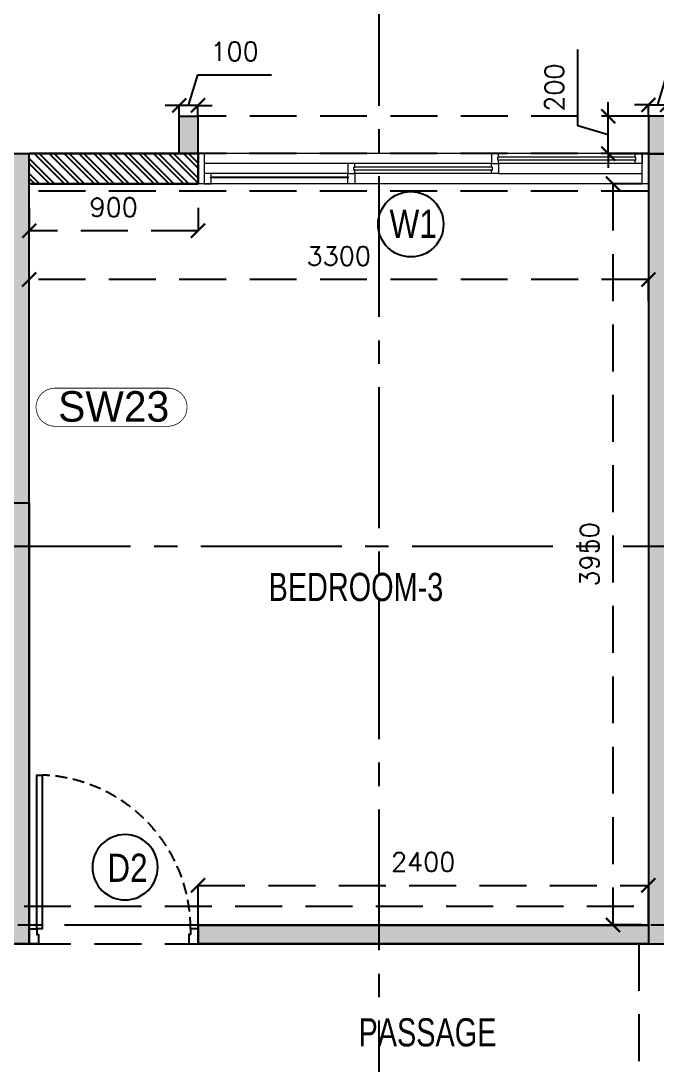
# Model space of a CAD drawing. Header units: millimetres. Extents: x 1167879 to 1231451, y -5731814 to -5645217.
# Drawn here: x 1215068 to 1218459, y -5714795 to -5709231 of the extents above; entities that cross this region are included whole.
import ezdxf
from ezdxf.enums import TextEntityAlignment as Align

# ---------------------------------------------------------------- set-up
doc = ezdxf.new("R2010")
doc.units = ezdxf.units.MM
doc.header["$LTSCALE"] = 1000
doc.header["$MEASUREMENT"] = 0
for name, pattern in [('3BHK-A$0$$1$HIDDEN', [0.375, 0.25, -0.125]), ('3BHK-A$0$AUDIT_D_120904163729-0', [0]), ('AUDIT_D_120904163729-0', [0]), ('T8(T9 IS SIMILAR) - DIMENSION & TEXTING$0$HIDDEN', [0.375, 0.25, -0.125]), ('T8(T9 IS SIMILAR) - TYPICAL FLOOR ELEVATION$0$AUDIT_D_120904163729-0', [0]), ('T8(T9 IS SIMILAR) - TYPICAL FLOOR ELEVATION$0$HIDDEN', [0.375, 0.25, -0.125]), ('T8(T9 IS SIMILAR)$0$$0$HIDDEN', [0.375, 0.25, -0.125]), ('T8_REFUGE COLUMNS$0$CENTER2', [1.125, 0.75, -0.125, 0.125, -0.125])]:
    doc.linetypes.add(name, pattern=pattern)
doc.layers.get('0').update_dxf_attribs({"linetype": 'AUDIT_D_120904163729-0'})
for name, color, linetype in [('3BHK-A$0$$0$A-DOOR-FULL', 2, 'Continuous'), ('3BHK-A$0$A-HATCH -160', 251, '3BHK-A$0$AUDIT_D_120904163729-0'), ('T8(T9 IS SIMILAR) - DIMENSION & TEXTING$0$A-DIMENSIONS', 2, 'T8(T9 IS SIMILAR) - DIMENSION & TEXTING$0$HIDDEN'), ('T8(T9 IS SIMILAR) - DIMENSION & TEXTING$0$a-window-no', 125, 'Continuous'), ('T8(T9 IS SIMILAR) - TYPICAL FLOOR ELEVATION$0$A-DIM', 1, 'T8(T9 IS SIMILAR) - TYPICAL FLOOR ELEVATION$0$AUDIT_D_120904163729-0'), ('T8(T9 IS SIMILAR) - TYPICAL FLOOR ELEVATION$0$A-WALL HATCH', 252, 'T8(T9 IS SIMILAR) - TYPICAL FLOOR ELEVATION$0$AUDIT_D_120904163729-0'), ('T8(T9 IS SIMILAR) - TYPICAL FLOOR ELEVATION$0$A-WALL-FEATURES', 6, 'T8(T9 IS SIMILAR) - TYPICAL FLOOR ELEVATION$0$AUDIT_D_120904163729-0'), ('T8(T9 IS SIMILAR)$0$$6$a-beam 2', 50, 'Continuous'), ('T8(T9 IS SIMILAR)$0$S-BEAM', 20, 'T8(T9 IS SIMILAR)$0$$0$HIDDEN'), ('T8_REFUGE COLUMNS$0$A-CENTERLINE', 193, 'T8_REFUGE COLUMNS$0$CENTER2'), ('T8_REFUGE COLUMNS$0$A-RCC COLS', 3, 'Continuous'), ('T8_TYPICAL COLUMNS$0$A-RCC COLS', 3, 'Continuous')]:
    doc.layers.add(name, color=color, linetype=linetype)
for name, color, linetype, lineweight in [('3BHK-A$0$$0$Window', 4, 'Continuous', 20), ('3BHK-A$0$$1$A-WALL- 160', 6, 'Continuous', 30), ('T8(T9 IS SIMILAR) - DIMENSION & TEXTING$0$a-Text', 4, 'Continuous', 0), ('T8(T9 IS SIMILAR)$0$D&W', 8, 'Continuous', 25), ('T8_REFUGE COLUMNS$0$A-COLUMN NO size reduce', 81, 'Continuous', 25)]:
    doc.layers.add(name, color=color, linetype=linetype, lineweight=lineweight)
doc.layers.add('T8_REFUGE COLUMNS$0$COL-HATCH', color=7, linetype='Continuous', lineweight=25, true_color=0xa3a3a3)
doc.styles.add('T8(T9 IS SIMILAR) - DIMENSION & TEXTING$0$ARIAL ARROW', font='swisscl.ttf')
doc.styles.add('T8(T9 IS SIMILAR) - DIMENSION & TEXTING$0$LODHA STANDERD', font='sanss___.ttf')
doc.styles.add('T8(T9 IS SIMILAR) - DIMENSION & TEXTING$0$Romans 1', font='romans.shx', dxfattribs={"height": 100})
doc.styles.add('T8(T9 IS SIMILAR) - TYPICAL FLOOR ELEVATION$0$Romans 1', font='romans.shx', dxfattribs={"height": 100})
doc.styles.add('T8_REFUGE COLUMNS$0$STANDARD', font='GOTHIC.TTF')
doc.dimstyles.new('T8(T9 IS SIMILAR) - DIMENSION & TEXTING$0$ALPINE S', dxfattribs={"dimscale": 0, "dimtxt": 100, "dimasz": 75, "dimexe": 0, "dimexo": 0, "dimgap": 75, "dimtad": 1, "dimdec": 0, "dimzin": 0, "dimdsep": 46, "dimtxsty": 'T8(T9 IS SIMILAR) - DIMENSION & TEXTING$0$Romans 1', "dimblk": 'T8(T9 IS SIMILAR) - DIMENSION & TEXTING$0$_ArchTick', "dimcen": 0.09, "dimclrd": 256, "dimclre": 256, "dimclrt": 7, "dimadec": 0, "dimazin": 0, "dimtfac": 1, "dimtdec": 0, "dimtofl": 0, "dimtmove": 1, "dimatfit": 0, "dimldrblk": 'T8(T9 IS SIMILAR) - DIMENSION & TEXTING$0$_Open90', "dimfxl": 1, "dimtolj": 1, "dimtzin": 0, "dimarcsym": 0})
doc.dimstyles.new('T8(T9 IS SIMILAR) - TYPICAL FLOOR ELEVATION$0$ALPINE S', dxfattribs={"dimscale": 0, "dimtxt": 100, "dimasz": 75, "dimexe": 0, "dimexo": 0, "dimgap": 75, "dimtad": 1, "dimdec": 0, "dimzin": 0, "dimdsep": 46, "dimtxsty": 'T8(T9 IS SIMILAR) - TYPICAL FLOOR ELEVATION$0$Romans 1', "dimblk": 'T8(T9 IS SIMILAR) - TYPICAL FLOOR ELEVATION$0$_ArchTick', "dimcen": 0.09, "dimclrd": 256, "dimclre": 256, "dimclrt": 7, "dimadec": 0, "dimazin": 0, "dimtfac": 1, "dimtdec": 0, "dimtofl": 0, "dimtmove": 1, "dimatfit": 0, "dimldrblk": 'T8(T9 IS SIMILAR) - TYPICAL FLOOR ELEVATION$0$_Open90', "dimfxl": 1, "dimtolj": 1, "dimtzin": 0, "dimarcsym": 0})

# ---------------------------------------------------------------- blocks, each defined once
blk = doc.blocks.new('T8(T9 IS SIMILAR) - DIMENSION & TEXTING$0$_ArchTick')
at = {"color": 0, "linetype": 'ByBlock', "const_width": 0.15}
blk.add_lwpolyline([(-0.5, -0.5), (0.5, 0.5)], dxfattribs=at)
blk = doc.blocks.new('*D443')
at = {"layer": 'T8(T9 IS SIMILAR) - DIMENSION & TEXTING$0$A-DIMENSIONS', "linetype": 'T8(T9 IS SIMILAR) - DIMENSION & TEXTING$0$HIDDEN', "lineweight": -2, "transparency": 16777216}
for p, q in [((1215112.3, -5710724.7), (1215112.3, -5710609.5)), ((1218412.3, -5710724.7), (1218412.3, -5710609.5))]:
    blk.add_line(p, q, dxfattribs=at)
at = {"layer": 'T8(T9 IS SIMILAR) - DIMENSION & TEXTING$0$A-DIMENSIONS', "lineweight": -2, "transparency": 16777216}
blk.add_line((1218412.3, -5710609.5), (1215112.3, -5710609.5), dxfattribs=at)
at = {"layer": 'T8(T9 IS SIMILAR) - DIMENSION & TEXTING$0$A-DIMENSIONS', "linetype": 'ByBlock', "lineweight": -2, "transparency": 16777216, "xscale": 75, "yscale": 75, "zscale": 75, "rotation": 180}
blk.add_blockref('T8(T9 IS SIMILAR) - DIMENSION & TEXTING$0$_ArchTick', (1215112.3, -5710609.5), dxfattribs=at)
at = {"layer": 'T8(T9 IS SIMILAR) - DIMENSION & TEXTING$0$A-DIMENSIONS', "linetype": 'ByBlock', "lineweight": -2, "transparency": 16777216, "xscale": 75, "yscale": 75, "zscale": 75}
blk.add_blockref('T8(T9 IS SIMILAR) - DIMENSION & TEXTING$0$_ArchTick', (1218412.3, -5710609.5), dxfattribs=at)
at = {"layer": 'T8(T9 IS SIMILAR) - DIMENSION & TEXTING$0$A-DIMENSIONS', "color": 7, "linetype": 'ByBlock', "transparency": 16777216, "insert": (1216762.3, -5710484.5), "char_height": 100, "attachment_point": 5, "style": 'T8(T9 IS SIMILAR) - DIMENSION & TEXTING$0$Romans 1'}
blk.add_mtext('\\A1;3300', dxfattribs=at)
blk = doc.blocks.new('T8(T9 IS SIMILAR) - DIMENSION & TEXTING$0$_Open90')
at = {"color": 0, "linetype": 'ByBlock', "lineweight": -2}
for p, q in [((0, 0), (-1, 0)), ((-0.5, 0.5), (0, 0)), ((0, 0), (-0.5, -0.5))]:
    blk.add_line(p, q, dxfattribs=at)
blk = doc.blocks.new('*D444')
at = {"layer": 'T8(T9 IS SIMILAR) - DIMENSION & TEXTING$0$A-DIMENSIONS', "linetype": 'T8(T9 IS SIMILAR) - DIMENSION & TEXTING$0$HIDDEN', "lineweight": -2, "transparency": 16777216}
for p, q in [((1218379.3, -5710098.8), (1218223.6, -5710098.8)), ((1218379.3, -5714048.8), (1218223.6, -5714048.8))]:
    blk.add_line(p, q, dxfattribs=at)
at = {"layer": 'T8(T9 IS SIMILAR) - DIMENSION & TEXTING$0$A-DIMENSIONS', "lineweight": -2, "transparency": 16777216}
blk.add_line((1218223.6, -5710098.8), (1218223.6, -5714048.8), dxfattribs=at)
at = {"layer": 'T8(T9 IS SIMILAR) - DIMENSION & TEXTING$0$A-DIMENSIONS', "linetype": 'ByBlock', "lineweight": -2, "transparency": 16777216, "xscale": 75, "yscale": 75, "zscale": 75}
for p, rotation in [((1218223.6, -5710098.8), 90), ((1218223.6, -5714048.8), 270)]:
    blk.add_blockref('T8(T9 IS SIMILAR) - DIMENSION & TEXTING$0$_ArchTick', p, dxfattribs=dict(at, rotation=rotation))
at = {"layer": 'T8(T9 IS SIMILAR) - DIMENSION & TEXTING$0$A-DIMENSIONS', "color": 7, "linetype": 'ByBlock', "transparency": 16777216, "insert": (1218098.6, -5712073.8), "char_height": 100, "attachment_point": 5, "rotation": 90, "style": 'T8(T9 IS SIMILAR) - DIMENSION & TEXTING$0$Romans 1'}
blk.add_mtext('\\A1;3950', dxfattribs=at)
blk = doc.blocks.new('*D445')
at = {"layer": 'T8(T9 IS SIMILAR) - DIMENSION & TEXTING$0$A-DIMENSIONS', "linetype": 'T8(T9 IS SIMILAR) - DIMENSION & TEXTING$0$HIDDEN', "lineweight": -2, "transparency": 16777216}
for p, q in [((1215112.3, -5710227.2), (1215112.3, -5710349)), ((1216012.3, -5710227.2), (1216012.3, -5710349))]:
    blk.add_line(p, q, dxfattribs=at)
at = {"layer": 'T8(T9 IS SIMILAR) - DIMENSION & TEXTING$0$A-DIMENSIONS', "lineweight": -2, "transparency": 16777216}
blk.add_line((1216012.3, -5710349), (1215112.3, -5710349), dxfattribs=at)
at = {"layer": 'T8(T9 IS SIMILAR) - DIMENSION & TEXTING$0$A-DIMENSIONS', "linetype": 'ByBlock', "lineweight": -2, "transparency": 16777216, "xscale": 75, "yscale": 75, "zscale": 75, "rotation": 180}
blk.add_blockref('T8(T9 IS SIMILAR) - DIMENSION & TEXTING$0$_ArchTick', (1215112.3, -5710349), dxfattribs=at)
at = {"layer": 'T8(T9 IS SIMILAR) - DIMENSION & TEXTING$0$A-DIMENSIONS', "linetype": 'ByBlock', "lineweight": -2, "transparency": 16777216, "xscale": 75, "yscale": 75, "zscale": 75}
blk.add_blockref('T8(T9 IS SIMILAR) - DIMENSION & TEXTING$0$_ArchTick', (1216012.3, -5710349), dxfattribs=at)
at = {"layer": 'T8(T9 IS SIMILAR) - DIMENSION & TEXTING$0$A-DIMENSIONS', "color": 7, "linetype": 'ByBlock', "transparency": 16777216, "insert": (1215562.3, -5710224), "char_height": 100, "attachment_point": 5, "style": 'T8(T9 IS SIMILAR) - DIMENSION & TEXTING$0$Romans 1'}
blk.add_mtext('\\A1;900', dxfattribs=at)
blk = doc.blocks.new('*D446')
at = {"layer": 'T8(T9 IS SIMILAR) - DIMENSION & TEXTING$0$A-DIMENSIONS', "linetype": 'T8(T9 IS SIMILAR) - DIMENSION & TEXTING$0$HIDDEN', "lineweight": -2, "transparency": 16777216}
for p, q in [((1216012.3, -5714048.8), (1216012.3, -5713837.8)), ((1218412.3, -5714048.8), (1218412.3, -5713837.8))]:
    blk.add_line(p, q, dxfattribs=at)
at = {"layer": 'T8(T9 IS SIMILAR) - DIMENSION & TEXTING$0$A-DIMENSIONS', "lineweight": -2, "transparency": 16777216}
blk.add_line((1216012.3, -5713837.8), (1218412.3, -5713837.8), dxfattribs=at)
at = {"layer": 'T8(T9 IS SIMILAR) - DIMENSION & TEXTING$0$A-DIMENSIONS', "linetype": 'ByBlock', "lineweight": -2, "transparency": 16777216, "xscale": 75, "yscale": 75, "zscale": 75, "rotation": 180}
blk.add_blockref('T8(T9 IS SIMILAR) - DIMENSION & TEXTING$0$_ArchTick', (1216012.3, -5713837.8), dxfattribs=at)
at = {"layer": 'T8(T9 IS SIMILAR) - DIMENSION & TEXTING$0$A-DIMENSIONS', "linetype": 'ByBlock', "lineweight": -2, "transparency": 16777216, "xscale": 75, "yscale": 75, "zscale": 75}
blk.add_blockref('T8(T9 IS SIMILAR) - DIMENSION & TEXTING$0$_ArchTick', (1218412.3, -5713837.8), dxfattribs=at)
at = {"layer": 'T8(T9 IS SIMILAR) - DIMENSION & TEXTING$0$A-DIMENSIONS', "color": 7, "linetype": 'ByBlock', "transparency": 16777216, "insert": (1217212.3, -5713712.8), "char_height": 100, "attachment_point": 5, "style": 'T8(T9 IS SIMILAR) - DIMENSION & TEXTING$0$Romans 1'}
blk.add_mtext('\\A1;2400', dxfattribs=at)
blk = doc.blocks.new('T8(T9 IS SIMILAR) - DIMENSION & TEXTING$0$WINDOW TAG')
at = {"layer": 'T8(T9 IS SIMILAR) - DIMENSION & TEXTING$0$a-window-no'}
blk.add_circle((0, 0), 174.1, dxfattribs=at)
at = {"layer": 'T8(T9 IS SIMILAR) - DIMENSION & TEXTING$0$a-window-no', "style": 'T8(T9 IS SIMILAR) - DIMENSION & TEXTING$0$LODHA STANDERD'}
blk.add_attdef('WINDOW', text='', height=150, dxfattribs=at).set_placement((11.3, 2.8), align=Align.MIDDLE_CENTER)
blk = doc.blocks.new('T8_REFUGE COLUMNS')
at = {"layer": 'T8_REFUGE COLUMNS$0$COL-HATCH', "linetype": 'ByBlock'}
h = blk.add_hatch(color=256, dxfattribs=at)
h.dxf.hatch_style = 1
h.paths.add_polyline_path([(1214862.1, -5711799.9), (1215112.1, -5711799.9), (1215112.1, -5709939.9), (1214862.1, -5709939.9)])
h = blk.add_hatch(color=256, dxfattribs=at)
h.dxf.hatch_style = 1
h.paths.add_polyline_path([(1218412.1, -5714149.9), (1218662.1, -5714149.9), (1218662.1, -5709939.9), (1218412.1, -5709939.9)])
at = {"layer": 'T8_REFUGE COLUMNS$0$A-CENTERLINE'}
for p, q in [((1216977.1, -5728808.5), (1216977.1, -5698299.6)), ((1223527.8, -5712032.4), (1182137.1, -5712032.4)), ((1229551.2, -5714049.9), (1182156.9, -5714049.9))]:
    blk.add_line(p, q, dxfattribs=at)
at = {"layer": 'T8_REFUGE COLUMNS$0$A-COLUMN NO size reduce', "linetype": 'ByBlock', "const_width": 3.9}
blk.add_lwpolyline([(1215250.4, -5711391.2, -1), (1215250.4, -5711188), (1215851.8, -5711188, -1), (1215851.8, -5711391.2)], format="xyb", close=True, dxfattribs=at)
at = {"layer": 'T8_REFUGE COLUMNS$0$A-RCC COLS', "linetype": 'ByBlock'}
for points in [[(1214862.1, -5711799.9), (1215112.1, -5711799.9), (1215112.1, -5709939.9), (1214862.1, -5709939.9)], [(1218412.1, -5714149.9), (1218662.1, -5714149.9), (1218662.1, -5709939.9), (1218412.1, -5709939.9)]]:
    blk.add_lwpolyline(points, close=True, dxfattribs=at)
at = {"layer": 'T8_REFUGE COLUMNS$0$A-COLUMN NO size reduce', "linetype": 'ByBlock', "insert": (1215266.7, -5711204.2), "char_height": 162.5, "attachment_point": 1, "style": 'T8_REFUGE COLUMNS$0$STANDARD'}
blk.add_mtext_dynamic_manual_height_columns('SW23', width=444.685, gutter_width=500, heights=[0], dxfattribs=at)
blk = doc.blocks.new('T8_TYPICAL COLUMNS')
at = {"layer": 'T8_TYPICAL COLUMNS$0$A-RCC COLS', "linetype": 'ByBlock'}
blk.add_blockref('T8_REFUGE COLUMNS', (0, 0), dxfattribs=at)
blk = doc.blocks.new('*U608')
for points in [[(0, 0), (0, 820), (30, 820), (30, 0)], [(-40, 0), (0, 0), (0, -30), (10, -30), (10, -80), (-40, -80)], [(860, 0), (820, 0), (820, -30), (810, -30), (810, -80), (860, -80)]]:
    blk.add_lwpolyline(points, close=True)
at = {"color": 0, "linetype": 'ByBlock', "ltscale": 0.25}
blk.add_arc((-1.2, -0.5), 821.2, 0.0347, 87.627, dxfattribs=at)
blk = doc.blocks.new('3BHK-A$0$$0$2400')
at = {"layer": '3BHK-A$0$$0$Window', "color": 1, "lineweight": 13}
for p, q in [((1151176.5, -5692111.9), (1148842.5, -5692111.9)), ((1149607.5, -5692111.9), (1148880, -5692111.9)), ((1149607.5, -5692165.3), (1148880, -5692165.3)), ((1150373.7, -5692165.3), (1149645, -5692165.3)), ((1150411.2, -5692165.3), (1151176.5, -5692165.3)), ((1149607.5, -5692218.6), (1148842.5, -5692218.6)), ((1150373.7, -5692218.6), (1149645, -5692218.6)), ((1151139, -5692218.6), (1150411.2, -5692218.6)), ((1150373.7, -5692271.9), (1148842.5, -5692271.9)), ((1151139, -5692271.9), (1150411.2, -5692271.9))]:
    blk.add_line(p, q, dxfattribs=at)
at = {"layer": '3BHK-A$0$$0$Window', "color": 5, "lineweight": 13}
for p, q in [((1149607.5, -5692142.2), (1148880, -5692142.2)), ((1149607.5, -5692146.7), (1148880, -5692146.7)), ((1150373.7, -5692183.8), (1149645, -5692183.8)), ((1150373.7, -5692200), (1149645, -5692200)), ((1151139, -5692237.2), (1150411.2, -5692237.2)), ((1151139, -5692253.3), (1150411.2, -5692253.3))]:
    blk.add_line(p, q, dxfattribs=at)
at = {"layer": '3BHK-A$0$$0$Window', "color": 4, "lineweight": 13}
for points in [[(1148842.5, -5692111.9), (1148809.5, -5692111.9), (1148809.5, -5692271.9), (1148842.5, -5692271.9)], [(1148880, -5692146.7), (1148880, -5692165.3), (1148842.5, -5692165.3), (1148842.5, -5692111.9), (1148880, -5692111.9), (1148880, -5692142.2), (1148875.5, -5692142.2), (1148875.5, -5692146.7)], [(1149607.5, -5692146.7), (1149607.5, -5692165.3), (1149645, -5692165.3), (1149645, -5692111.9), (1149607.5, -5692111.9), (1149607.5, -5692142.2), (1149612, -5692142.2), (1149612, -5692146.7)], [(1151209.5, -5692111.9), (1151176.5, -5692111.9), (1151176.5, -5692271.9), (1151209.5, -5692271.9)], [(1149645, -5692200), (1149645, -5692218.6), (1149607.5, -5692218.6), (1149607.5, -5692165.3), (1149645, -5692165.3), (1149645, -5692183.8), (1149640.5, -5692183.8), (1149640.5, -5692200)], [(1150373.7, -5692200), (1150373.7, -5692218.6), (1150411.2, -5692218.6), (1150411.2, -5692165.3), (1150373.7, -5692165.3), (1150373.7, -5692183.8), (1150378.2, -5692183.8), (1150378.2, -5692200)], [(1150411.2, -5692253.3), (1150411.2, -5692271.9), (1150373.7, -5692271.9), (1150373.7, -5692218.6), (1150411.2, -5692218.6), (1150411.2, -5692237.2), (1150406.7, -5692237.2), (1150406.7, -5692253.3)], [(1151139, -5692253.3), (1151139, -5692271.9), (1151176.5, -5692271.9), (1151176.5, -5692218.6), (1151139, -5692218.6), (1151139, -5692237.2), (1151143.5, -5692237.2), (1151143.5, -5692253.3)]]:
    blk.add_lwpolyline(points, close=True, dxfattribs=at)
blk = doc.blocks.new('3BHK-A')
at = {"layer": '3BHK-A$0$A-HATCH -160', "linetype": 'ByBlock'}
h = blk.add_hatch(dxfattribs=at)
h.set_pattern_fill('ZIGZAG', color=256, scale=250)
h.set_pattern_definition([(9e-15, (1e-08, 0), (31.25, 31.25), [31.25, -31.25]), (90, (31.25, 0), (-31.25, 31.25), [31.25, -31.25])])
h.paths.add_polyline_path([(1185182.8, -5714749.5), (1186532.7, -5714749.5), (1186532.7, -5714149.5), (1186632.7, -5714149.5), (1186632.7, -5714749.5), (1188712.7, -5714749.5), (1188712.7, -5714049.5), (1189032.5, -5714049.5), (1189032.5, -5714149.5), (1188812.7, -5714149.5), (1188812.7, -5715449.5), (1189032.5, -5715449.5), (1189032.5, -5715549.5), (1188712.7, -5715549.5), (1188712.7, -5714849.5), (1186632.7, -5714849.5), (1186632.7, -5715664.5), (1186532.7, -5715664.5), (1186532.7, -5714849.5), (1185182.8, -5714849.5)])
h.paths.add_polyline_path([(1185182.8, -5713249.5), (1185782.7, -5713249.5), (1185782.7, -5713149.5), (1185182.8, -5713149.5)])
h.paths.add_polyline_path([(1186532.7, -5710699.5), (1186632.7, -5710699.5), (1186632.7, -5713249.5), (1186532.7, -5713249.5)])
h.paths.add_polyline_path([(1186532.7, -5717399.5), (1186632.7, -5717399.5), (1186632.7, -5716414.5), (1186532.7, -5716414.5)])
h.paths.add_polyline_path([(1194902.2, -5715375), (1194082.3, -5715375), (1194082.3, -5715475), (1194902.2, -5715475)])
h.paths.add_polyline_path([(1195782.2, -5715375), (1196682.2, -5715375), (1196682.2, -5715475), (1195782.2, -5715475)])
h.paths.add_polyline_path([(1194132.5, -5714149.9), (1196532.4, -5714149.9), (1196532.4, -5714049.9), (1194132.5, -5714049.9)])
h.paths.add_polyline_path([(1197432.4, -5711800.2), (1197532.4, -5711800.2), (1197532.4, -5714149.9), (1197432.4, -5714149.9)])
h.paths.add_polyline_path([(1198282.4, -5714149.9), (1198958.7, -5714149.9), (1198958.7, -5714049.9), (1198282.4, -5714049.9)])
h.paths.add_polyline_path([(1196871.9, -5720208.6), (1196082.2, -5720209.7), (1196082.3, -5720109.7), (1196082.2, -5720109.7), (1196182.2, -5720109.7), (1196871.9, -5720108.6)])
h.paths.add_polyline_path([(1193397.2, -5709939.9), (1193882.3, -5709939.6), (1193882.3, -5710040.1), (1193397.3, -5710040.1)])
h.paths.add_polyline_path([(1186632.7, -5708554.7), (1187192.3, -5708554.8), (1187192.3, -5708654.7), (1186632.7, -5708654.7)])
h.paths.add_polyline_path([(1194182.3, -5715724), (1194082.3, -5715724), (1194082.3, -5715474), (1194182.3, -5715474)])
h = blk.add_hatch(dxfattribs=at)
h.set_pattern_fill('ANSI32', color=256, scale=150)
h.set_pattern_definition([(45, (-0.65, 1285.594), (-39.77475644, 39.77475644), []), (45, (25.864, 1285.594), (-39.77475644, 39.77475644), [])])
h.paths.add_polyline_path([(1196532.4, -5710099.8), (1197432.3, -5710099.8), (1197432.3, -5709939.8), (1196532.4, -5709939.8)])
at = {"layer": '3BHK-A$0$$1$A-WALL- 160', "linetype": 'ByBlock'}
for p, q in [((1197432.3, -5709938.5, 0), (1196532.4, -5709938.5, 0)), ((1196532.4, -5710098.5, 0), (1196532.4, -5709938.5, 0)), ((1197432.3, -5710098.5, 0), (1196532.4, -5710098.5, 0)), ((1197432.4, -5714149.9, 0), (1197432.4, -5711800.2, 0)), ((1194132.4, -5714049.9, 0), (1196532.4, -5714049.9, 0)), ((1196532.4, -5714149.9, 0), (1196532.4, -5714049.9, 0)), ((1194132.5, -5714149.9, -0.5), (1196532.4, -5714149.9, 0)), ((1197432.4, -5714149.9, 0), (1197532.4, -5714149.9, 0))]:
    blk.add_line(p, q, dxfattribs=at)
at = {"layer": '3BHK-A$0$$0$A-DOOR-FULL', "linetype": '3BHK-A$0$$1$HIDDEN', "xscale": -1}
blk.add_blockref('*U608', (1197392.4, -5714069.9, 0), dxfattribs=at)
at = {"layer": '3BHK-A$0$$1$A-WALL- 160', "linetype": 'ByBlock', "rotation": 180}
blk.add_blockref('3BHK-A$0$$0$2400', (2345341.8, -11402210.4, 0), dxfattribs=at)
blk = doc.blocks.new('T8(T9 IS SIMILAR) - TYPICAL FLOOR ELEVATION$0$_ArchTick')
at = {"color": 0, "linetype": 'ByBlock', "const_width": 0.15}
blk.add_lwpolyline([(-0.5, -0.5), (0.5, 0.5)], dxfattribs=at)
blk = doc.blocks.new('*D726')
at = {"layer": 'T8(T9 IS SIMILAR) - TYPICAL FLOOR ELEVATION$0$A-DIM', "lineweight": -2, "transparency": 16777216}
for p, q in [((1218036, -5709790.1), (1218036, -5709382.9)), ((1218198.5, -5709738.8), (1218198.5, -5709663.8)), ((1218198.5, -5709938.8), (1218198.5, -5709738.8)), ((1218198.5, -5709838.8), (1218036, -5709790.1)), ((1218198.5, -5709938.8), (1218198.5, -5710013.8))]:
    blk.add_line(p, q, dxfattribs=at)
at = {"layer": 'T8(T9 IS SIMILAR) - TYPICAL FLOOR ELEVATION$0$A-DIM', "linetype": 'T8(T9 IS SIMILAR) - TYPICAL FLOOR ELEVATION$0$HIDDEN', "lineweight": -2, "transparency": 16777216}
for p, q in [((1218412.5, -5709738.8), (1218198.5, -5709738.8)), ((1218412.5, -5709938.8), (1218198.5, -5709938.8))]:
    blk.add_line(p, q, dxfattribs=at)
at = {"layer": 'T8(T9 IS SIMILAR) - TYPICAL FLOOR ELEVATION$0$A-DIM', "linetype": 'ByBlock', "lineweight": -2, "transparency": 16777216, "xscale": 75, "yscale": 75, "zscale": 75}
for p, rotation in [((1218198.5, -5709738.8), 270), ((1218198.5, -5709938.8), 90)]:
    blk.add_blockref('T8(T9 IS SIMILAR) - TYPICAL FLOOR ELEVATION$0$_ArchTick', p, dxfattribs=dict(at, rotation=rotation))
at = {"layer": 'T8(T9 IS SIMILAR) - TYPICAL FLOOR ELEVATION$0$A-DIM', "color": 7, "linetype": 'ByBlock', "transparency": 16777216, "insert": (1217911, -5709586.5), "char_height": 100, "attachment_point": 5, "rotation": 90, "style": 'T8(T9 IS SIMILAR) - TYPICAL FLOOR ELEVATION$0$Romans 1'}
blk.add_mtext('\\A1;200', dxfattribs=at)
blk = doc.blocks.new('T8(T9 IS SIMILAR) - TYPICAL FLOOR ELEVATION$0$_Open90')
at = {"color": 0, "linetype": 'ByBlock', "lineweight": -2}
for p, q in [((0, 0), (-1, 0)), ((-0.5, 0.5), (0, 0)), ((0, 0), (-0.5, -0.5))]:
    blk.add_line(p, q, dxfattribs=at)
blk = doc.blocks.new('*D731')
at = {"layer": 'T8(T9 IS SIMILAR) - TYPICAL FLOOR ELEVATION$0$A-DIM', "lineweight": -2, "transparency": 16777216}
for p, q in [((1218462.5, -5709678.4), (1218511.3, -5709515.9)), ((1218511.3, -5709515.9), (1218904.1, -5709515.9)), ((1218412.5, -5709678.4), (1218337.5, -5709678.4)), ((1218412.5, -5709678.4), (1218512.5, -5709678.4)), ((1218512.5, -5709678.4), (1218587.5, -5709678.4))]:
    blk.add_line(p, q, dxfattribs=at)
at = {"layer": 'T8(T9 IS SIMILAR) - TYPICAL FLOOR ELEVATION$0$A-DIM', "linetype": 'T8(T9 IS SIMILAR) - TYPICAL FLOOR ELEVATION$0$HIDDEN', "lineweight": -2, "transparency": 16777216}
for p, q in [((1218412.5, -5709738.8), (1218412.5, -5709678.4)), ((1218512.5, -5709738.8), (1218512.5, -5709678.4))]:
    blk.add_line(p, q, dxfattribs=at)
at = {"layer": 'T8(T9 IS SIMILAR) - TYPICAL FLOOR ELEVATION$0$A-DIM', "linetype": 'ByBlock', "lineweight": -2, "transparency": 16777216, "xscale": 75, "yscale": 75, "zscale": 75}
blk.add_blockref('T8(T9 IS SIMILAR) - TYPICAL FLOOR ELEVATION$0$_ArchTick', (1218412.5, -5709678.4), dxfattribs=at)
at = {"layer": 'T8(T9 IS SIMILAR) - TYPICAL FLOOR ELEVATION$0$A-DIM', "linetype": 'ByBlock', "lineweight": -2, "transparency": 16777216, "xscale": 75, "yscale": 75, "zscale": 75, "rotation": 180}
blk.add_blockref('T8(T9 IS SIMILAR) - TYPICAL FLOOR ELEVATION$0$_ArchTick', (1218512.5, -5709678.4), dxfattribs=at)
at = {"layer": 'T8(T9 IS SIMILAR) - TYPICAL FLOOR ELEVATION$0$A-DIM', "color": 7, "linetype": 'ByBlock', "transparency": 16777216, "insert": (1218707.7, -5709390.9), "char_height": 100, "attachment_point": 5, "style": 'T8(T9 IS SIMILAR) - TYPICAL FLOOR ELEVATION$0$Romans 1', "bg_fill": 3, "box_fill_scale": 1.25, "bg_fill_color": 256, "bg_fill_true_color": 13158600, "bg_fill_transparency": 0}
blk.add_mtext('\\A1;100', dxfattribs=at)
blk = doc.blocks.new('*D732')
at = {"layer": 'T8(T9 IS SIMILAR) - TYPICAL FLOOR ELEVATION$0$A-DIM', "lineweight": -2, "transparency": 16777216}
for p, q in [((1215961.7, -5709681.1), (1216010.5, -5709518.6)), ((1216010.5, -5709518.6), (1216403.3, -5709518.6)), ((1215911.7, -5709681.1), (1215836.7, -5709681.1)), ((1216011.7, -5709681.1), (1215911.7, -5709681.1)), ((1216011.7, -5709681.1), (1216086.7, -5709681.1))]:
    blk.add_line(p, q, dxfattribs=at)
at = {"layer": 'T8(T9 IS SIMILAR) - TYPICAL FLOOR ELEVATION$0$A-DIM', "linetype": 'T8(T9 IS SIMILAR) - TYPICAL FLOOR ELEVATION$0$HIDDEN', "lineweight": -2, "transparency": 16777216}
for p, q in [((1215911.7, -5709738.8), (1215911.7, -5709681.1)), ((1216011.7, -5709738.8), (1216011.7, -5709681.1))]:
    blk.add_line(p, q, dxfattribs=at)
at = {"layer": 'T8(T9 IS SIMILAR) - TYPICAL FLOOR ELEVATION$0$A-DIM', "linetype": 'ByBlock', "lineweight": -2, "transparency": 16777216, "xscale": 75, "yscale": 75, "zscale": 75}
blk.add_blockref('T8(T9 IS SIMILAR) - TYPICAL FLOOR ELEVATION$0$_ArchTick', (1215911.7, -5709681.1), dxfattribs=at)
at = {"layer": 'T8(T9 IS SIMILAR) - TYPICAL FLOOR ELEVATION$0$A-DIM', "linetype": 'ByBlock', "lineweight": -2, "transparency": 16777216, "xscale": 75, "yscale": 75, "zscale": 75, "rotation": 180}
blk.add_blockref('T8(T9 IS SIMILAR) - TYPICAL FLOOR ELEVATION$0$_ArchTick', (1216011.7, -5709681.1), dxfattribs=at)
at = {"layer": 'T8(T9 IS SIMILAR) - TYPICAL FLOOR ELEVATION$0$A-DIM', "color": 7, "linetype": 'ByBlock', "transparency": 16777216, "insert": (1216206.9, -5709393.6), "char_height": 100, "attachment_point": 5, "style": 'T8(T9 IS SIMILAR) - TYPICAL FLOOR ELEVATION$0$Romans 1', "bg_fill": 3, "box_fill_scale": 1.25, "bg_fill_color": 256, "bg_fill_true_color": 13158600, "bg_fill_transparency": 0}
blk.add_mtext('\\A1;100', dxfattribs=at)
blk = doc.blocks.new('T8(T9 IS SIMILAR) - DIMENSION & TEXTING')
at = {"layer": 'T8(T9 IS SIMILAR) - DIMENSION & TEXTING$0$a-window-no'}
ref = blk.add_blockref('T8(T9 IS SIMILAR) - DIMENSION & TEXTING$0$WINDOW TAG', (1217146.1, -5710315), dxfattribs=at)
ref.add_attrib('WINDOW', 'W1', dxfattribs={"height": 150, "style": 'T8(T9 IS SIMILAR) - DIMENSION & TEXTING$0$LODHA STANDERD', "width": 0.8}).set_placement((1217158.7, -5710312.2), align=Align.MIDDLE_CENTER)
ref = blk.add_blockref('T8(T9 IS SIMILAR) - DIMENSION & TEXTING$0$WINDOW TAG', (1215623.2, -5713741), dxfattribs=dict(at, xscale=-1, rotation=180))
ref.add_attrib('WINDOW', 'D2', dxfattribs={"height": 150, "style": 'T8(T9 IS SIMILAR) - DIMENSION & TEXTING$0$LODHA STANDERD', "width": 0.8}).set_placement((1215635.9, -5713743.8), align=Align.MIDDLE_CENTER)
at = {"layer": 'T8(T9 IS SIMILAR) - DIMENSION & TEXTING$0$a-Text', "style": 'T8(T9 IS SIMILAR) - DIMENSION & TEXTING$0$ARIAL ARROW'}
for s, p in [('BEDROOM-3', (1216388, -5712322.4)), ('PASSAGE', (1216867.5, -5714695.7))]:
    blk.add_text(s, height=150, dxfattribs=at).set_placement(p)
at = {"layer": 'T8(T9 IS SIMILAR) - DIMENSION & TEXTING$0$A-DIMENSIONS', "linetype": 'ByBlock'}
dim = blk.add_linear_dim(base=(1218223.6, -5714048.8), p1=(1218379.3, -5710098.8), p2=(1218379.3, -5714048.8), angle=270, dimstyle='T8(T9 IS SIMILAR) - DIMENSION & TEXTING$0$ALPINE S', override={"dimscale": 1, "dimfxl": 5, "dimarcsym": 1}, dxfattribs=at)
dim.commit()
dim.dimension.update_dxf_attribs({"geometry": '*D444', "text_midpoint": (1218098.6, -5712073.8)})
for base, p1, p2, picture, middle in [((1215112.3, -5710349), (1216012.3, -5710227.2), (1215112.3, -5710227.2, 0.4), '*D445', (1215562.3, -5710224)), ((1215112.3, -5710609.5), (1218412.3, -5710724.7, 0.4), (1215112.3, -5710724.7, 0.4), '*D443', (1216762.3, -5710484.5)), ((1218412.3, -5713837.8), (1216012.3, -5714048.8), (1218412.3, -5714048.8), '*D446', (1217212.3, -5713712.8))]:
    dim = blk.add_linear_dim(base=base, p1=p1, p2=p2, dimstyle='T8(T9 IS SIMILAR) - DIMENSION & TEXTING$0$ALPINE S', override={"dimscale": 1, "dimfxl": 5, "dimarcsym": 1}, dxfattribs=at)
    dim.commit()
    dim.dimension.update_dxf_attribs({"geometry": picture, "text_midpoint": middle})
blk = doc.blocks.new('T8(T9 IS SIMILAR) - TYPICAL FLOOR ELEVATION')
at = {"layer": 'T8(T9 IS SIMILAR) - TYPICAL FLOOR ELEVATION$0$A-WALL HATCH', "linetype": 'ByBlock'}
h = blk.add_hatch(dxfattribs=at)
h.set_pattern_fill('ZIGZAG', color=256, scale=250)
h.set_pattern_definition([(0, (0, 0), (31.25, 31.25), [31.25, -31.25]), (90, (31.25, 0), (-31.25, 31.25), [31.25, -31.25])])
h.paths.add_polyline_path([(1186332.7, -5719983.5), (1186332.7, -5719683.5), (1186432.7, -5719683.5), (1186432.7, -5719883.5), (1186982.7, -5719883.5), (1186982.7, -5719523.5), (1187082.7, -5719523.5), (1187082.7, -5719983.5)])
h.paths.add_polyline_path([(1190232.7, -5719983.5), (1190232.7, -5719683.5), (1190132.7, -5719683.5), (1190132.7, -5719883.5), (1189582.7, -5719883.5), (1189582.7, -5719523.5), (1189482.7, -5719523.5), (1189482.7, -5719983.5)])
h.paths.add_polyline_path([(1190857.7, -5717933.5), (1190857.7, -5717733.5), (1190757.7, -5717733.5), (1190757.7, -5717933.5)])
h.paths.add_polyline_path([(1193357.7, -5717733.5), (1193357.7, -5717933.5), (1193257.7, -5717933.5), (1193257.7, -5717733.5)])
h.paths.add_polyline_path([(1196632.8, -5709938.8), (1196632.8, -5709738.8), (1196532.8, -5709738.8), (1196532.8, -5709938.8)])
h.paths.add_polyline_path([(1194132, -5709738.8), (1194132, -5709938.8), (1194032, -5709938.8), (1194032, -5709738.8)])
h.paths.add_polyline_path([(1195742.7, -5701889.7), (1196212.8, -5701889.7), (1196212.8, -5702349.7), (1196112.8, -5702349.7), (1196112.8, -5701989.7), (1195742.7, -5701989.7)])
h.paths.add_polyline_path([(1198312.8, -5702349.7), (1198312.8, -5701889.7), (1199132.6, -5701889.7), (1199132.6, -5701989.7), (1198412.8, -5701989.7), (1198412.8, -5702349.7)])
h.paths.add_polyline_path([(1199662.5, -5701090.3), (1199662.5, -5700890.3), (1199762.5, -5700890.3), (1199762.5, -5701090.3)])
h.paths.add_polyline_path([(1201862.6, -5700890.3), (1201862.6, -5701090.3), (1201962.6, -5701090.3), (1201962.6, -5700890.3)])
h.paths.add_polyline_path([(1210681.9, -5700890.3), (1210681.9, -5701090.3), (1210581.9, -5701090.3), (1210581.9, -5700890.3)])
h.paths.add_polyline_path([(1212882, -5701090.3), (1212882, -5700890.3), (1212782, -5700890.3), (1212782, -5701090.3)])
h.paths.add_polyline_path([(1214231.8, -5702349.7), (1214231.8, -5701889.7), (1213412.3, -5701889.7), (1213412.3, -5701989.7), (1214131.8, -5701989.7), (1214131.8, -5702349.7)])
h.paths.add_polyline_path([(1216801.9, -5701889.7), (1216331.8, -5701889.7), (1216331.8, -5702349.7), (1216431.8, -5702349.7), (1216431.8, -5701989.7), (1216801.9, -5701989.7)])
h.paths.add_polyline_path([(1215911.7, -5709938.8), (1215911.7, -5709738.8), (1216011.7, -5709738.8), (1216011.7, -5709938.8)])
h.paths.add_polyline_path([(1218412.5, -5709738.8), (1218412.5, -5709938.8), (1218512.5, -5709938.8), (1218512.5, -5709738.8)])
h.paths.add_polyline_path([(1221686.9, -5717933.5), (1221686.9, -5717733.5), (1221786.9, -5717733.5), (1221786.9, -5717933.5)])
h.paths.add_polyline_path([(1219186.9, -5717733.5), (1219186.9, -5717933.5), (1219286.9, -5717933.5), (1219286.9, -5717733.5)])
h.paths.add_polyline_path([(1222311.8, -5719983.5), (1222311.8, -5719683.5), (1222411.8, -5719683.5), (1222411.8, -5719883.5), (1222961.8, -5719883.5), (1222961.8, -5719523.5), (1223061.8, -5719523.5), (1223061.8, -5719983.5)])
h.paths.add_polyline_path([(1226211.8, -5719983.5), (1226211.8, -5719683.5), (1226111.8, -5719683.5), (1226111.8, -5719883.5), (1225561.8, -5719883.5), (1225561.8, -5719523.5), (1225461.8, -5719523.5), (1225461.8, -5719983.5)])
h.paths.add_polyline_path([(1217001.9, -5727584.6), (1216901.9, -5727584.6), (1216901.9, -5727784.6), (1216356.8, -5727784.6), (1216356.8, -5727424.6), (1216256.8, -5727424.6), (1216256.8, -5727884.6), (1217001.9, -5727884.6)])
h.paths.add_polyline_path([(1214156.8, -5727424.6), (1214056.8, -5727424.6), (1214056.8, -5727784.6), (1213412.3, -5727784.6), (1213412.3, -5727884.6), (1214156.8, -5727884.6)])
h.paths.add_polyline_path([(1210681.9, -5728884), (1210681.9, -5728684), (1210581.9, -5728684), (1210581.9, -5728884)])
h.paths.add_polyline_path([(1212882, -5728684), (1212882, -5728884), (1212782, -5728884), (1212782, -5728684)])
h.paths.add_polyline_path([(1201862.6, -5728884), (1201862.6, -5728684), (1201962.6, -5728684), (1201962.6, -5728884)])
h.paths.add_polyline_path([(1199662.5, -5728684), (1199662.5, -5728884), (1199762.5, -5728884), (1199762.5, -5728684)])
h.paths.add_polyline_path([(1198387.7, -5727424.6), (1198487.7, -5727424.6), (1198487.7, -5727784.6), (1199132.3, -5727784.6), (1199132.3, -5727884.6), (1198387.7, -5727884.6)])
h.paths.add_polyline_path([(1195542.6, -5727584.6), (1195642.6, -5727584.6), (1195642.6, -5727784.6), (1196187.7, -5727784.6), (1196187.7, -5727424.6), (1196287.7, -5727424.6), (1196287.7, -5727884.6), (1195542.6, -5727884.6)])
at = {"layer": 'T8(T9 IS SIMILAR) - TYPICAL FLOOR ELEVATION$0$A-WALL-FEATURES', "color": 8, "linetype": 'T8(T9 IS SIMILAR) - TYPICAL FLOOR ELEVATION$0$HIDDEN'}
blk.add_line((1218412.5, -5709738.8, 0.6), (1216011.7, -5709738.8, 0), dxfattribs=at)
at = {"layer": 'T8(T9 IS SIMILAR) - TYPICAL FLOOR ELEVATION$0$A-WALL-FEATURES', "linetype": 'ByBlock', "elevation": 0}
for points in [[(1215911.7, -5709938.8), (1215911.7, -5709738.8), (1216011.7, -5709738.8), (1216011.7, -5709938.8)], [(1218412.5, -5709738.8), (1218412.5, -5709938.8), (1218512.5, -5709938.8), (1218512.5, -5709738.8)]]:
    blk.add_lwpolyline(points, close=True, dxfattribs=at)
at = {"layer": 'T8(T9 IS SIMILAR) - TYPICAL FLOOR ELEVATION$0$A-DIM', "linetype": 'ByBlock'}
dim = blk.add_linear_dim(base=(1218198.5, -5709738.8), p1=(1218412.5, -5709938.8, 0), p2=(1218412.5, -5709738.8, 0.6), angle=90, dimstyle='T8(T9 IS SIMILAR) - TYPICAL FLOOR ELEVATION$0$ALPINE S', override={"dimscale": 1, "dimfxl": 5, "dimarcsym": 1}, dxfattribs=at)
dim.commit()
dim.dimension.update_dxf_attribs({"geometry": '*D726', "text_midpoint": (1217911, -5709715.1)})
for base, p1, p2, picture, middle in [((1215911.7, -5709681.1), (1216011.7, -5709738.8, 0), (1215911.7, -5709738.8, 0), '*D732', (1216085.5, -5709393.6)), ((1218512.5, -5709678.4), (1218412.5, -5709738.8, 0), (1218512.5, -5709738.8, 0), '*D731', (1218586.3, -5709390.9))]:
    dim = blk.add_linear_dim(base=base, p1=p1, p2=p2, dimstyle='T8(T9 IS SIMILAR) - TYPICAL FLOOR ELEVATION$0$ALPINE S', override={"dimscale": 1, "dimfxl": 5, "dimtfill": 1, "dimarcsym": 1}, dxfattribs=at)
    dim.commit()
    dim.dimension.update_dxf_attribs({"geometry": picture, "text_midpoint": middle})
blk = doc.blocks.new('T8(T9 IS SIMILAR)')
at = {"layer": 'T8(T9 IS SIMILAR)$0$D&W', "linetype": 'ByBlock', "xscale": -1}
blk.add_blockref('3BHK-A', (2412544.6, 0, 0.5), dxfattribs=at)
at = {"layer": 'T8(T9 IS SIMILAR)$0$D&W', "linetype": 'ByBlock'}
blk.add_blockref('T8(T9 IS SIMILAR) - TYPICAL FLOOR ELEVATION', (0, 0), dxfattribs=at)
blk.add_blockref('T8_TYPICAL COLUMNS', (0, 0), dxfattribs=at)
at = {"layer": 'T8(T9 IS SIMILAR)$0$$6$a-beam 2', "linetype": 'ByBlock'}
blk.add_blockref('T8(T9 IS SIMILAR) - DIMENSION & TEXTING', (0, 0), dxfattribs=at)
at = {"layer": 'T8(T9 IS SIMILAR)$0$S-BEAM'}
for p, q in [((1218411.5, -5709938.4, -0.5), (1215111.4, -5709938.3, -0.3)), ((1218411.5, -5710138.4, -0.5), (1215111.4, -5710138.3, -0.3)), ((1215111.4, -5711798.9, -0.6), (1215111.5, -5713948.5, -0.3)), ((1213585, -5713948.6, -0.3), (1218411.3, -5713948.2, -0.5)), ((1213585, -5714148.6, -0.3), (1218411.3, -5714148.2, -0.5)), ((1218361.4, -5714148.8, -0.5), (1218361.5, -5717169.2, -0.5))]:
    blk.add_line(p, q, dxfattribs=at)

msp = doc.modelspace()

# ---------------------------------------------------------------- block references
at = {"linetype": 'ByBlock'}
msp.add_blockref('T8(T9 IS SIMILAR) - DIMENSION & TEXTING', (0, 0), dxfattribs=at)

# ---------------------------------------------------------------- next in the draw order: block references
msp.add_blockref('T8(T9 IS SIMILAR)', (0, 0), dxfattribs=at)

doc.saveas('drawing.dxf')
